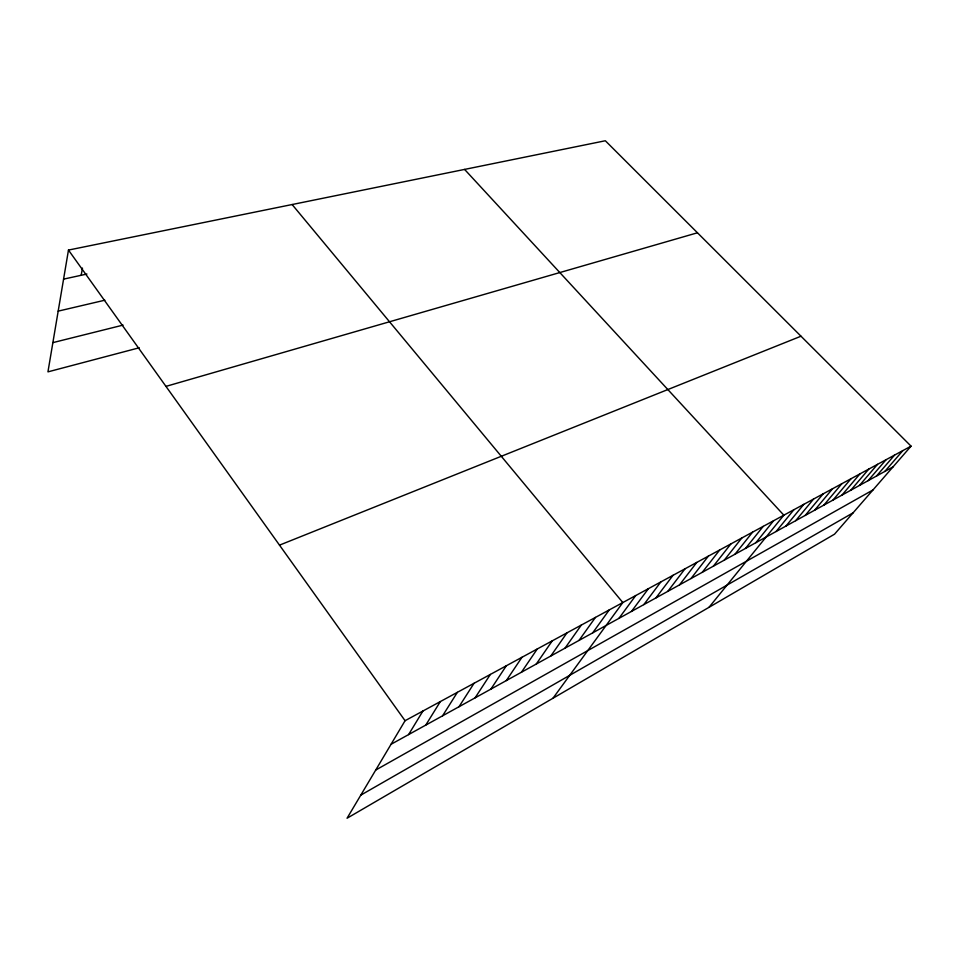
<?xml version="1.0" encoding="UTF-8"?>
<svg xmlns="http://www.w3.org/2000/svg" width="959" height="959" viewBox="0 0 959 959"><rect width="100%" height="100%" fill="white"/><g stroke="black" fill="none" stroke-linecap="round" stroke-linejoin="round"><path stroke-width="1.44" d="M911.05 446.151L405.07 720.712L347.05 818.243L834.534 534.175L911.05 446.151L605.333 140.757L68.473 250.071L47.95 371.864L139.235 347.769M81.167 275.281L82.474 268.076M408.594 734.594L422.895 711.051M425.76 725.1L440.313 701.592M442.567 715.822L457.359 692.35M459.001 706.735L474.034 683.299M475.101 697.84L490.349 674.441M490.876 689.125L506.316 665.774M506.316 680.59L521.948 657.299M521.444 672.235L537.256 648.991M536.261 664.048L552.252 640.852M550.79 656.016L566.949 632.88M565.031 648.14L581.334 625.064M578.996 640.432L595.443 617.416M592.698 632.856L609.265 609.912M552.983 698.236L622.823 602.552L292.123 204.531M618.915 618.363L635.733 595.551M631.478 611.434L648.404 588.682M643.813 604.614L660.835 581.933M655.92 597.925L673.038 575.304M667.812 591.343L685.026 568.807M679.499 584.894L696.785 562.418M690.983 578.541L708.353 556.148M702.276 572.307L719.706 549.986M713.364 566.182L730.866 543.933M724.261 560.152L741.822 537.975M734.978 554.23L752.599 532.137M745.527 548.404L763.196 526.383M755.884 542.686L773.601 520.737M708.989 607.335L783.839 515.175L464.588 169.419M776.107 531.502L793.908 509.72M785.972 526.059L803.81 504.338M795.682 520.689L813.556 499.064M805.236 515.415L823.134 493.861M814.635 510.212L832.568 488.742M823.889 505.105L841.834 483.708M832.999 500.071L850.969 478.757M841.966 495.108L859.959 473.878M850.801 490.229L868.806 469.071M859.504 485.422L877.509 464.348M868.063 480.687L886.092 459.697M876.502 476.024L894.543 455.105M884.821 471.432L902.851 450.598M360.788 795.143L853.114 512.813M375.724 770.041L872.978 489.953M391.044 744.292L893.009 466.913M279.501 545.144L800.993 336.213M165.955 386.381L697.457 232.785M52.877 342.627L123.076 325.101M58.187 311.136L104.855 300.203M63.57 279.129L86.921 274.034M68.473 250.071L405.07 720.712"/></g></svg>
